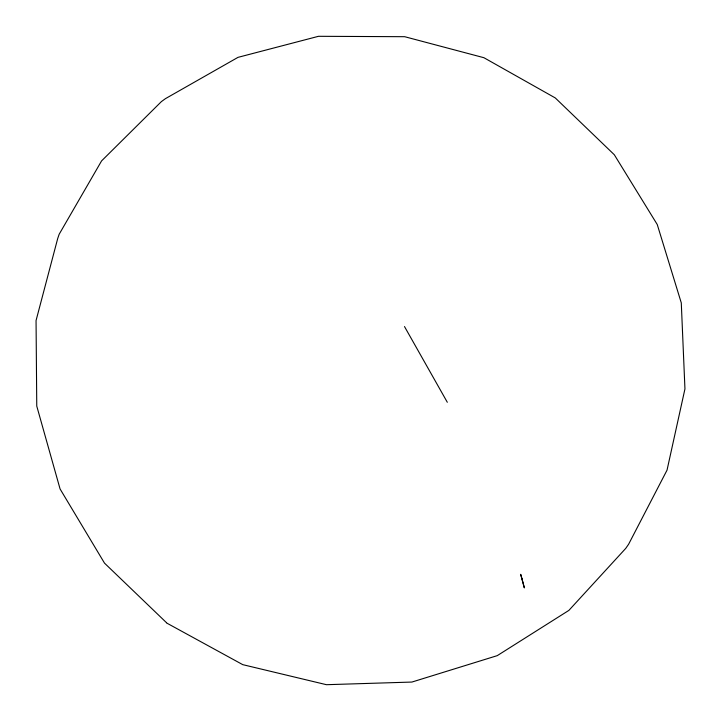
<?xml version="1.0" encoding="UTF-8"?>
<svg xmlns="http://www.w3.org/2000/svg" width="721" height="721" viewBox="0 0 721 721"><rect width="100%" height="100%" fill="white"/><g stroke="black" fill="none" stroke-linecap="round" stroke-linejoin="round"><path stroke-width="1.08" d="M166.921 623.16L242.761 664.654L326.451 684.698L411.898 682.057L497.265 655.641L568.878 610.399L625.747 548.375L628.613 544.238L667.033 470.146L684.95 388.916L681.282 302.874L657.255 224.528L614.31 154.745L555.269 97.93L483.89 57.698L404.67 36.699L318.493 36.302L238.002 57.356L165.442 98.651L161.369 101.625L101.589 160.891L59.167 234.253L57.707 238.507L36.05 320.575L36.762 406.103L60.077 488.973L104.509 563.137L166.632 622.827M404.499 326.559L447.317 402.282M521.95 578.675L520.67 574.322L524.356 587.912L521.95 578.675"/></g></svg>
